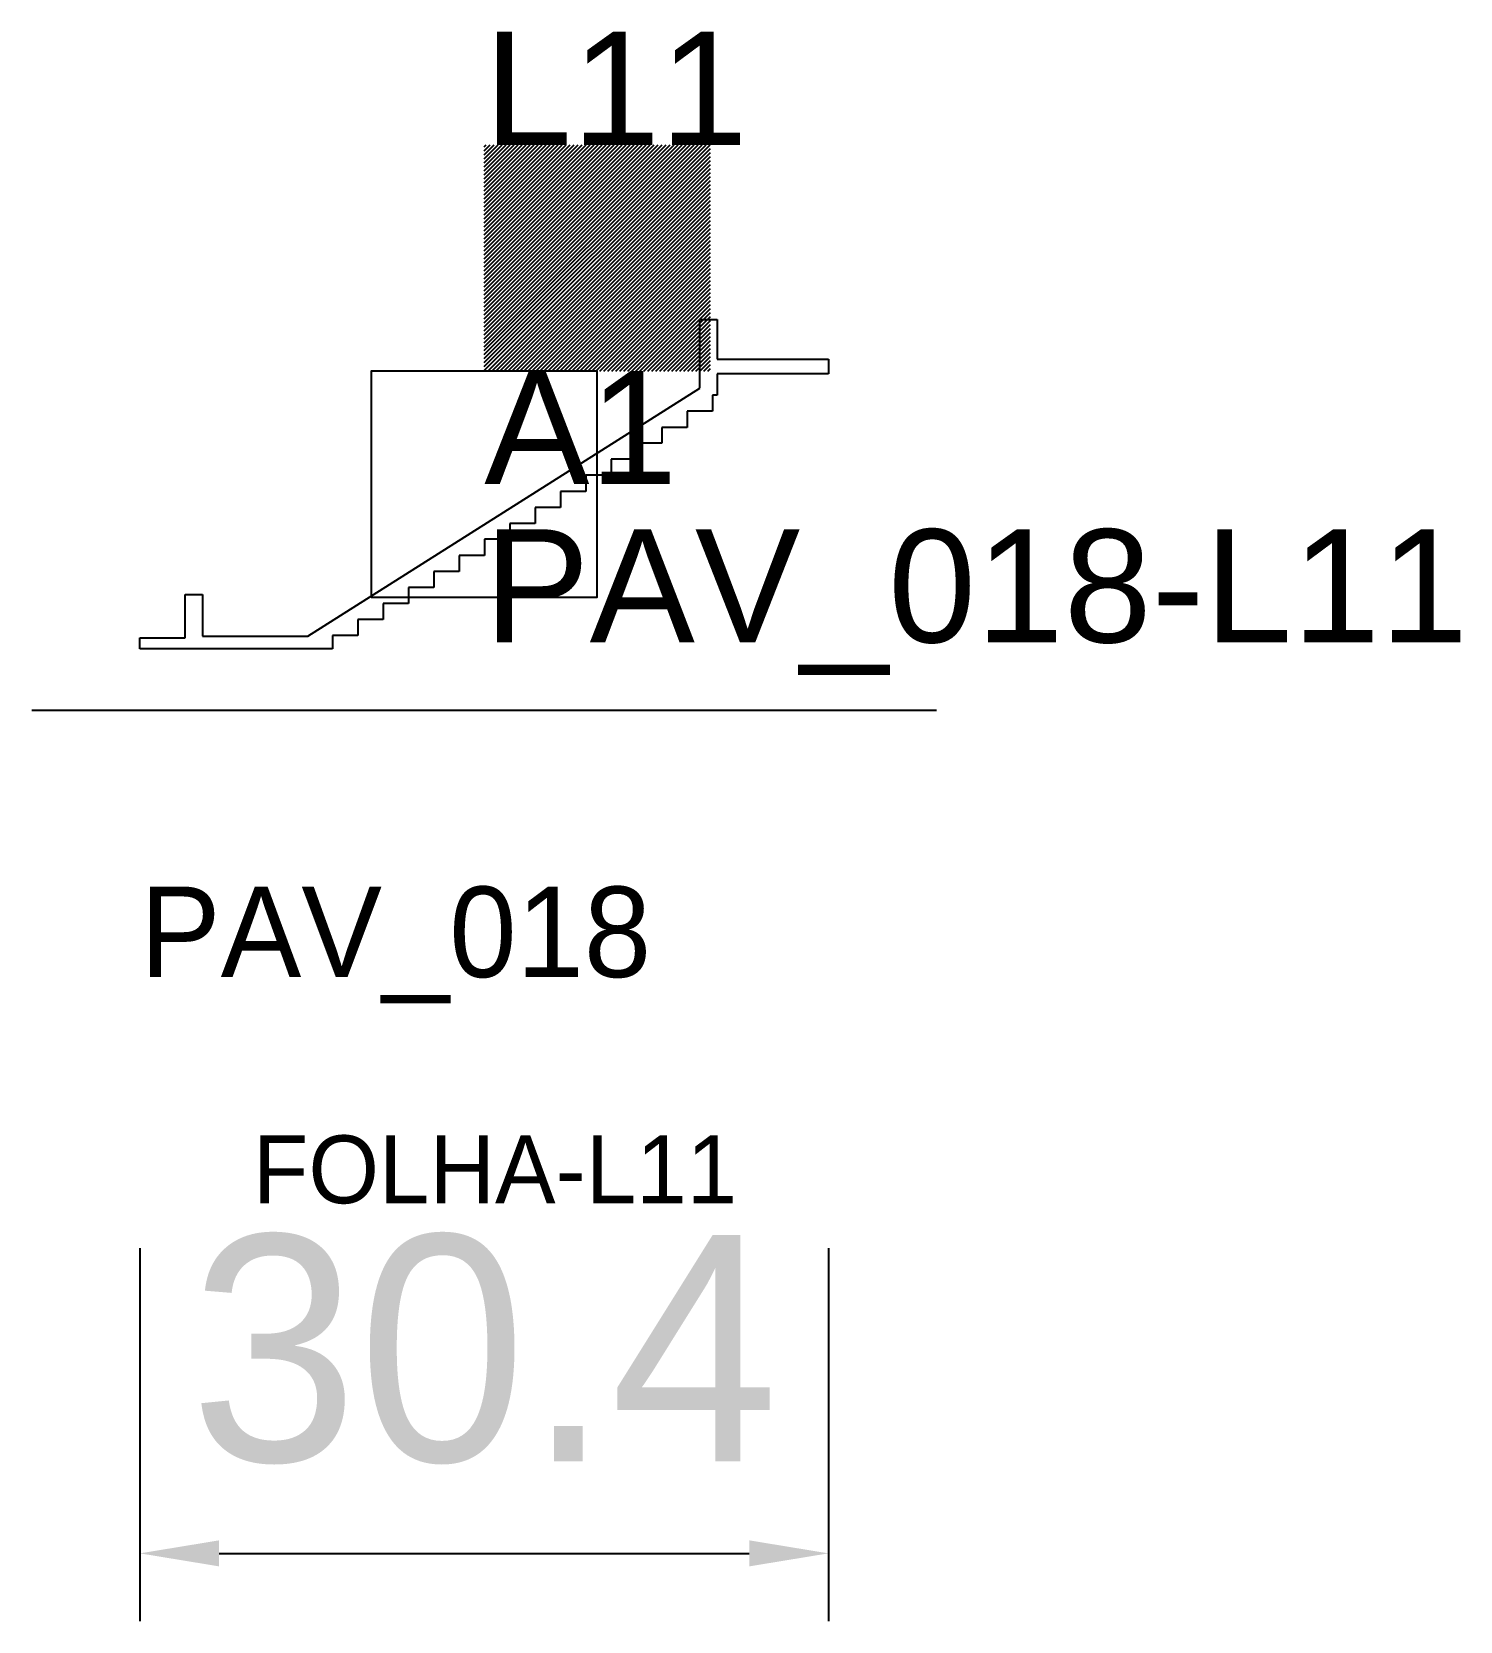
# Model space of a CAD drawing. Header units: metres. Extents: x 217.4 to 280.6, y 143.9 to 214.2.
import ezdxf

# ---------------------------------------------------------------- set-up
doc = ezdxf.new("R2010")
doc.units = ezdxf.units.M
for name, color, linetype in [('3', 3, 'CONTINUOUS'), ('AUX00', 7, 'CONTINUOUS'), ('COTA', 241, 'CONTINUOUS'), ('FOLHA', 255, 'CONTINUOUS'), ('Hachura', 251, 'CONTINUOUS'), ('NOMENCLATURA', 7, 'CONTINUOUS'), ('Nível', 160, 'CONTINUOUS'), ('Painéis', 200, 'CONTINUOUS'), ('Pilares', 5, 'CONTINUOUS'), ('REAPROVEITAMENTO', 251, 'CONTINUOUS'), ('SARR_2.2x7', 40, 'CONTINUOUS')]:
    doc.layers.add(name, color=color, linetype=linetype)
doc.styles.add('ARIAL', font='Arial.ttf')
doc.styles.add('STR_STANDARD', font='arial.ttf')
doc.dimstyles.new('EZ DXF', dxfattribs={"dimtxt": 10, "dimasz": 3.5, "dimexe": 3, "dimexo": 1.5, "dimgap": 1, "dimtad": 1, "dimdec": 1, "dimdsep": 46, "dimcen": 2.5, "dimazin": 3, "dimtfac": 1, "dimtmove": 0, "dimatfit": 3})

msp = doc.modelspace()

# ---------------------------------------------------------------- hatches: boundary and pattern name
at = {"layer": 'Hachura'}
h = msp.add_hatch(dxfattribs=at)
h.set_pattern_fill('ANSI31', scale=50)
h.paths.add_polyline_path([(222.2, 187.42), (224.2, 187.42), (224.2, 189.34), (224.96, 189.34), (224.96, 187.5), (229.63, 187.5), (246.96, 198.46), (246.96, 201.5), (247.72, 201.5), (247.72, 199.74), (252.64, 199.74), (252.64, 199.1), (247.72, 199.1), (247.72, 198.15), (247.52, 198.15), (247.52, 197.44), (246.4, 197.44), (246.4, 196.73), (245.28, 196.73), (245.28, 196.03), (244.16, 196.03), (244.16, 195.32), (243.04, 195.32), (243.04, 194.61), (241.92, 194.61), (241.92, 193.9), (240.8, 193.9), (240.8, 193.19), (239.68, 193.19), (239.68, 192.48), (238.56, 192.48), (238.56, 191.78), (237.44, 191.78), (237.44, 191.07), (236.32, 191.07), (236.32, 190.36), (235.2, 190.36), (235.2, 189.65), (234.08, 189.65), (234.08, 188.94), (232.96, 188.94), (232.96, 188.23), (231.84, 188.23), (231.84, 187.53), (230.72, 187.53), (230.72, 186.94), (222.2, 186.94)])
h = msp.add_hatch(dxfattribs=at)
h.set_pattern_fill('ANSI31', scale=50)
h.paths.add_polyline_path([(222.2, 187.42), (224.2, 187.42), (224.2, 189.34), (224.96, 189.34), (224.96, 187.5), (229.63, 187.5), (246.96, 198.46), (246.96, 201.5), (247.72, 201.5), (247.72, 199.74), (252.64, 199.74), (252.64, 199.1), (247.72, 199.1), (247.72, 198.15), (247.52, 198.15), (247.52, 197.44), (246.4, 197.44), (246.4, 196.73), (245.28, 196.73), (245.28, 196.03), (244.16, 196.03), (244.16, 195.32), (243.04, 195.32), (243.04, 194.61), (241.92, 194.61), (241.92, 193.9), (240.8, 193.9), (240.8, 193.19), (239.68, 193.19), (239.68, 192.48), (238.56, 192.48), (238.56, 191.78), (237.44, 191.78), (237.44, 191.07), (236.32, 191.07), (236.32, 190.36), (235.2, 190.36), (235.2, 189.65), (234.08, 189.65), (234.08, 188.94), (232.96, 188.94), (232.96, 188.23), (231.84, 188.23), (231.84, 187.53), (230.72, 187.53), (230.72, 186.94), (222.2, 186.94)])
at = {"layer": 'Reaproveitamento'}
h = msp.add_hatch(dxfattribs=at)
h.set_pattern_fill('SOLID')
h.paths.add_polyline_path([(237.42, 199.22), (247.42, 199.22), (247.42, 209.22), (237.42, 209.22)])
h = msp.add_hatch(dxfattribs=at)
h.set_pattern_fill('SOLID')
h.paths.add_polyline_path([(237.42, 199.22), (247.42, 199.22), (247.42, 209.22), (237.42, 209.22)])

# ---------------------------------------------------------------- linework, layer by layer
at = {"layer": 'Painéis', "color": 200}
for p, q in [((246.96, 198.46), (246.96, 201.5)), ((246.96, 201.5), (247.72, 201.5)), ((246.96, 198.46), (246.96, 201.5)), ((246.96, 201.5), (247.72, 201.5)), ((247.72, 201.5), (247.72, 199.74)), ((247.72, 201.5), (247.72, 199.74)), ((247.72, 199.74), (252.64, 199.74)), ((247.72, 199.74), (252.64, 199.74)), ((252.64, 199.74), (252.64, 199.1)), ((252.64, 199.74), (252.64, 199.1)), ((252.64, 199.1), (247.72, 199.1)), ((247.72, 199.1), (247.72, 198.15)), ((252.64, 199.1), (247.72, 199.1)), ((247.72, 199.1), (247.72, 198.15)), ((229.63, 187.5), (246.96, 198.46)), ((229.63, 187.5), (246.96, 198.46)), ((247.72, 198.15), (247.52, 198.15)), ((247.52, 198.15), (247.52, 197.44)), ((247.72, 198.15), (247.52, 198.15)), ((247.52, 198.15), (247.52, 197.44)), ((247.52, 197.44), (246.4, 197.44)), ((246.4, 197.44), (246.4, 196.73)), ((247.52, 197.44), (246.4, 197.44)), ((246.4, 197.44), (246.4, 196.73)), ((246.4, 196.73), (245.28, 196.73)), ((245.28, 196.73), (245.28, 196.03)), ((246.4, 196.73), (245.28, 196.73)), ((245.28, 196.73), (245.28, 196.03)), ((245.28, 196.03), (244.16, 196.03)), ((244.16, 196.03), (244.16, 195.32)), ((245.28, 196.03), (244.16, 196.03)), ((244.16, 196.03), (244.16, 195.32)), ((244.16, 195.32), (243.04, 195.32)), ((243.04, 195.32), (243.04, 194.61)), ((244.16, 195.32), (243.04, 195.32)), ((243.04, 195.32), (243.04, 194.61)), ((243.04, 194.61), (241.92, 194.61)), ((241.92, 194.61), (241.92, 193.9)), ((243.04, 194.61), (241.92, 194.61)), ((241.92, 194.61), (241.92, 193.9)), ((241.92, 193.9), (240.8, 193.9)), ((240.8, 193.9), (240.8, 193.19)), ((241.92, 193.9), (240.8, 193.9)), ((240.8, 193.9), (240.8, 193.19)), ((240.8, 193.19), (239.68, 193.19)), ((239.68, 193.19), (239.68, 192.48)), ((240.8, 193.19), (239.68, 193.19)), ((239.68, 193.19), (239.68, 192.48)), ((239.68, 192.48), (238.56, 192.48)), ((238.56, 192.48), (238.56, 191.78)), ((239.68, 192.48), (238.56, 192.48)), ((238.56, 192.48), (238.56, 191.78)), ((238.56, 191.78), (237.44, 191.78)), ((237.44, 191.78), (237.44, 191.07)), ((238.56, 191.78), (237.44, 191.78)), ((237.44, 191.78), (237.44, 191.07)), ((237.44, 191.07), (236.32, 191.07)), ((236.32, 191.07), (236.32, 190.36)), ((237.44, 191.07), (236.32, 191.07)), ((236.32, 191.07), (236.32, 190.36)), ((236.32, 190.36), (235.2, 190.36)), ((235.2, 190.36), (235.2, 189.65)), ((236.32, 190.36), (235.2, 190.36)), ((235.2, 190.36), (235.2, 189.65)), ((224.2, 187.42), (224.2, 189.34)), ((224.2, 189.34), (224.96, 189.34)), ((224.2, 187.42), (224.2, 189.34)), ((224.2, 189.34), (224.96, 189.34)), ((224.96, 189.34), (224.96, 187.5)), ((224.96, 189.34), (224.96, 187.5)), ((235.2, 189.65), (234.08, 189.65)), ((234.08, 189.65), (234.08, 188.94)), ((235.2, 189.65), (234.08, 189.65)), ((234.08, 189.65), (234.08, 188.94)), ((234.08, 188.94), (232.96, 188.94)), ((232.96, 188.94), (232.96, 188.23)), ((234.08, 188.94), (232.96, 188.94)), ((232.96, 188.94), (232.96, 188.23)), ((232.96, 188.23), (231.84, 188.23)), ((231.84, 188.23), (231.84, 187.53)), ((232.96, 188.23), (231.84, 188.23)), ((231.84, 188.23), (231.84, 187.53)), ((222.2, 187.42), (224.2, 187.42)), ((222.2, 186.94), (222.2, 187.42)), ((222.2, 187.42), (224.2, 187.42)), ((222.2, 186.94), (222.2, 187.42)), ((224.96, 187.5), (229.63, 187.5)), ((224.96, 187.5), (229.63, 187.5)), ((231.84, 187.53), (230.72, 187.53)), ((230.72, 187.53), (230.72, 186.94)), ((231.84, 187.53), (230.72, 187.53)), ((230.72, 187.53), (230.72, 186.94)), ((230.72, 186.94), (222.2, 186.94)), ((230.72, 186.94), (222.2, 186.94))]:
    msp.add_line(p, q, dxfattribs=at)
at = {"layer": 'Pilares'}
msp.add_lwpolyline([(232.42, 189.22), (242.42, 189.22), (242.42, 199.22), (232.42, 199.22)], close=True, dxfattribs=at)
msp.add_lwpolyline([(232.42, 189.22), (242.42, 189.22), (242.42, 199.22), (232.42, 199.22)], close=True, dxfattribs=at)
at = {"layer": 'SARR_2.2x7'}
msp.add_line((217.42, 184.22), (257.42, 184.22), dxfattribs=at)
msp.add_line((217.42, 184.22), (257.42, 184.22), dxfattribs=at)

# ---------------------------------------------------------------- texts
at = {"layer": '3', "style": 'STR_STANDARD'}
msp.add_text('A1', height=5, dxfattribs=at).set_placement((237.42, 194.22))
msp.add_text('A1', height=5, dxfattribs=at).set_placement((237.42, 194.22))
at = {"layer": 'AUX00', "style": 'STR_STANDARD'}
msp.add_text('PAV_018-L11', height=5, dxfattribs=at).set_placement((237.42, 187.22))
msp.add_text('PAV_018-L11', height=5, dxfattribs=at).set_placement((237.42, 187.22))
at = {"layer": 'FOLHA'}
msp.add_text('FOLHA-L11', height=3, dxfattribs=at).set_placement((227.2, 162.42))
msp.add_text('FOLHA-L11', height=3, dxfattribs=at).set_placement((227.2, 162.42))
at = {"layer": 'NOMENCLATURA', "insert": (237.42, 214.22), "char_height": 5, "attachment_point": 1, "style": 'ARIAL'}
msp.add_mtext('L11', dxfattribs=at)
msp.add_mtext('L11', dxfattribs=at)
at = {"layer": 'Nível'}
msp.add_text('PAV_018', height=4, dxfattribs=at).set_placement((222.2, 172.42))
msp.add_text('PAV_018', height=4, dxfattribs=at).set_placement((222.2, 172.42))

# ---------------------------------------------------------------- dimensions: what is measured, and where the dimension line sits
at = {"layer": 'COTA'}
msp.add_linear_dim(base=(222.2, 146.94), p1=(222.2, 161.94), p2=(252.64, 161.94), dimstyle='EZ DXF', dxfattribs=at).render()
msp.add_linear_dim(base=(222.2, 146.94), p1=(222.2, 161.94), p2=(252.64, 161.94), dimstyle='EZ DXF', dxfattribs=at).render()

doc.saveas('drawing.dxf')
